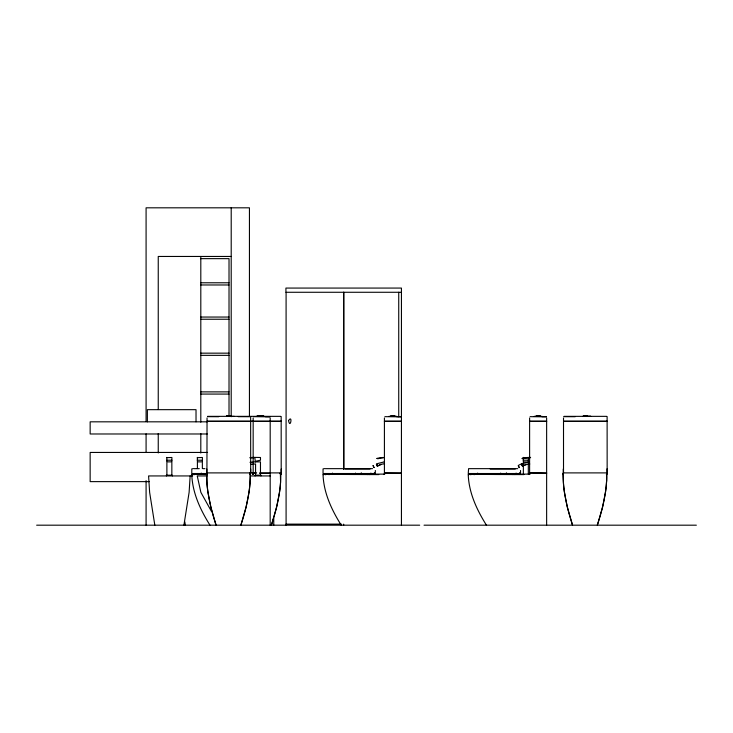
<?xml version="1.0" encoding="UTF-8"?>
<svg xmlns="http://www.w3.org/2000/svg" width="733" height="733" viewBox="0 0 733 733"><rect width="100%" height="100%" fill="white"/><g stroke="black" fill="none" stroke-linecap="round" stroke-linejoin="round"><path stroke-width="1.1" d="M166.822 457.667L171.898 457.484L171.898 461.323M197.342 457.667L202.418 457.484L202.418 461.323M206.77 473.518L206.77 469.019M523.298 457.667L528.374 457.484L528.374 461.323M529.226 461.937L521.814 463.806L522.721 465.849L528.319 463.998M563.246 473.518L563.246 469.019M263.514 415.978L257.155 416.06L258.08 415.776M583.56 415.978C593.006 415.62 580.838 415.895 584.036 415.776M227.074 415.987L230.739 415.776M257.595 415.987L263.587 415.758M280.638 473.371L280.354 472.932L280.565 482.305A99.459 99.459 0 0 1 279.621 491.751L276.625 507.099L271.375 525.185C276.845 508.455 280.959 491.073 280.821 473.381L280.766 473.371M606.777 473.381C606.273 472.373 607.061 480.591 606.521 482.305A99.459 99.459 0 0 1 605.577 491.751L602.581 507.099L597.331 525.185C602.801 508.455 606.915 491.073 606.777 473.381L606.722 473.371M260.572 416.06L262.075 415.758M391.825 416.06L393.328 415.758M260.545 416.005A1.109 0.678 -82.1 0 1 260.801 415.776L261.928 415.758M392.723 415.758L392.237 415.758L393.181 415.758M190.149 475.937L189.114 492.356L183.919 525.185M337.849 473.545L339.15 473.545M487.692 473.729L482.983 473.729L484.348 473.545M200.76 473.61L201.465 473.61M332.012 473.61L332.718 473.61M261.269 415.978L260.957 416.051M206.779 473.619L206.77 474.26M563.109 474.526L563.256 473.619M529.647 473.206L530.096 473.197M361.048 473.646L361.076 473.078M253.306 473.619L253.059 474.526L253.16 473.628M384.559 473.619L384.303 474.526L384.413 473.628M261.113 415.776L260.682 415.776M391.825 415.776L392.522 415.758L392.063 415.758A1.109 0.678 -82.1 0 0 391.798 416.005M537.023 416.06L538.526 415.758M392.494 415.776L391.349 415.721M536.547 415.721L538.379 415.758M529.858 473.371L529.51 474.526L529.611 473.628M196.371 474.425L198.157 474.618M327.624 474.425L329.401 474.618M392.237 415.776L392.906 415.758M472.822 474.425L474.608 474.618M537.921 415.758L537.454 415.767M253.655 473.197L255.716 473.151M384.898 473.197L401.437 473.381M355.056 473.582L355.862 473.646M500.254 473.582L501.06 473.646M253.261 473.371L253.655 472.932M384.513 473.371L384.898 472.932M530.096 472.932L529.638 473.381L530.096 472.895L546.635 473.381M207.045 417.947L206.908 482.305A99.441 99.441 0 0 0 207.842 491.751L210.838 507.099L216.088 525.185C210.628 508.455 206.504 491.073 206.651 473.381L206.614 473.078M563.595 472.895L563.127 473.381L563.384 482.305A99.441 99.441 0 0 0 564.318 491.751L567.315 507.099L572.565 525.185C567.104 508.455 562.981 491.073 563.127 473.381L563.595 472.895L563.31 473.371M529.473 473.967L529.822 474.306M371.741 474.224L370.165 474.114L371.741 474.224L370.733 474.508M516.939 474.224L515.363 474.114L516.939 474.224L515.931 474.508M518.625 465.244L521.401 463.879L522.547 466.234L522.253 465.739M380.977 464.181L377.761 466.151M526.175 464.181L522.959 466.151M475.424 473.729L477.916 473.61M207.118 472.895L206.651 473.381L207.118 472.895L256.66 472.895M249.999 462.303L255.579 461.863M230.602 416.051L231.087 416.06A1.118 0.898 -77.4 0 0 230.904 415.877M250.539 464.31L255.579 463.971L255.579 475.204M384.019 461.937L376.615 463.806C377.293 468.121 381.737 462.853 384.578 463.998M260.059 415.721L260.462 415.721M250.466 474.572L249.889 474.59M280.986 474.572L280.4 474.59M606.942 474.572L606.356 474.59M528.374 464.117L529.785 463.998M392.522 415.978L394.766 415.978M262.79 415.721L263.211 415.721M394.042 415.721L394.455 415.721M539.176 415.73L539.662 415.721M259.638 416.353L259.18 416.353L260.398 416.353M390.836 416.353L391.651 416.353M264.192 416.353L263.431 416.353M540.386 416.353L540.047 416.353M395.005 416.353L394.684 416.353M587.005 416.353L590.789 416.353L587.335 416.353M257.118 416.353L257.576 416.353M583.358 416.353L583.67 416.353M249.98 473.381L249.834 472.895L250.118 473.371M230.336 415.776L230.006 415.758M586.638 415.776L587.115 415.913M226.918 416.042L226.68 416.06A1.109 0.87 79.9 0 1 226.9 415.831M227.597 416.353L228.293 416.353M231.207 416.353L230.529 416.353L234.313 416.353M269.991 416.839L253.655 416.656M401.244 416.839L384.898 416.656M546.442 416.839L530.106 416.656M258.227 416.353L258.813 416.353M265.419 416.701L269.698 416.656M396.672 416.701L400.951 416.656M541.87 416.701L546.149 416.656M198.973 473.729L201.566 473.729M330.226 473.729L332.819 473.729M584.183 416.353L584.769 416.353M337.785 473.729L342.494 473.729M191.826 474.627L192.513 474.627M193.714 474.627L194.694 474.618M207.063 474.599L201.584 474.416M323.07 474.627L323.766 474.627M324.966 474.627L325.947 474.618M468.268 474.627L468.964 474.627M470.165 474.627L471.145 474.618M231.207 256.458L158.246 256.458L158.246 409.545M200.439 258.648L229.017 258.648L229.017 416.454M200.805 282.782L229.017 282.782M200.805 284.972L229.017 284.972M401.437 292.275L285.925 292.275L285.925 288.069L401.437 288.069L401.437 525.185M200.805 317.05L229.017 317.05M200.805 319.24L229.017 319.24M200.805 353.159L229.017 353.159M200.805 355.349L229.017 355.349M200.805 391.88L229.017 391.88M200.805 394.07L229.017 394.07M390.964 415.758L394.84 415.758M536.171 415.758L540.038 415.758M227.028 415.978L230.602 415.822M391.055 415.978L392.201 415.822M536.254 415.978L537.399 415.822M537.454 415.987L539.964 415.978M207.512 416.353L280.73 416.353M388.911 416.353L396.938 416.353M534.119 416.353L542.136 416.353M563.989 416.353L606.686 416.353M207.045 421.218L281.206 421.218M384.413 421.218L401.437 421.218M529.611 421.218L546.635 421.218M563.512 421.218L607.153 421.218M207.045 421.338L281.206 421.338M384.413 421.338L401.437 421.338M529.611 421.338L546.635 421.338M563.512 421.338L607.153 421.338M207.283 421.823L90.15 421.823L90.15 433.982L207.283 433.982M207.576 452.444L90.15 452.444L90.15 481.627L149.285 481.627M166.822 460.214L171.898 460.214M197.342 460.214L202.418 460.214M523.298 460.214L528.374 460.214M255.46 461.918L260.472 461.863L260.472 475.204M193.2 468.653L191.808 468.882L191.78 473.518L207.082 473.518M193.998 468.653L199.257 468.653M202.858 468.653L204.91 468.653M324.444 468.653L323.061 468.882L323.033 473.518L375.333 473.518L375.333 470.485M325.25 468.653L342.705 468.653M344.977 468.653L372.538 468.653M517.736 468.653L468.598 468.653L468.231 473.518L520.531 473.518L520.531 470.485M344.986 469.019L370.101 469.019M490.185 469.019L515.299 469.019M259.665 472.895L281.206 472.895L281.17 416.656M401.437 472.895L384.413 472.895L384.413 417.947M546.635 472.895L529.611 472.895L529.611 417.947M259.849 473.381L270.184 473.381M249.614 473.518L250.668 473.518L250.677 469.019M280.134 473.518L281.188 473.518L281.197 469.019M606.603 473.518L607.144 473.518L607.016 468.845M192.916 473.729L206.413 473.729M324.169 473.729L374.389 473.729L374.389 472.629M469.367 473.729L519.587 473.729L519.587 472.629M192.257 474.114L202.161 474.114M202.931 474.114L207.228 474.114M323.51 474.114L333.414 474.114M334.175 474.114L383.927 474.114M468.708 474.114L478.612 474.114M479.382 474.114L529.125 474.114M192.697 475.937L148.588 475.937L149.633 492.356L154.828 525.185M206.999 475.937L197.232 475.937L200.879 492.356L211.379 511.258M250.558 475.937L270.184 475.937M341.413 524.132L285.925 524.132L285.925 525.185M36.65 525.185L419.679 525.185M424.031 525.185L696.35 525.185M512.367 474.498L513.494 474.498M514.474 474.508L515.29 474.508M367.16 474.498L368.296 474.498M369.267 474.508L370.092 474.508M523.976 474.599L478.035 474.416M378.778 474.599L332.837 474.416M486.51 474.434L491.715 474.453M494.463 474.462L500.703 474.471M341.312 474.434L346.507 474.453M349.265 474.462L355.496 474.471M563.989 416.665L575.222 416.711M238.033 416.665L249.266 416.711M207.512 416.665L218.746 416.711M516.719 473.71L519.587 473.729M371.521 473.71L374.389 473.729M538.013 415.776L537.262 415.758A1.109 0.678 -82.1 0 0 536.996 416.005M478.017 473.729L477.559 473.61M587.454 416.051L587.564 416.06A1.118 0.898 -77.4 0 0 587.371 415.877M606.658 474.26L606.649 473.619M280.702 474.26L280.693 473.619M250.182 474.26L250.173 473.619M500.795 473.545L500.685 473.078M355.587 473.545L355.478 473.078M522.143 458.427L523.087 458.748A31.528 31.528 0 0 1 530.399 457.74M376.945 458.427L377.88 458.748A31.528 31.528 0 0 1 383.35 457.832M280.363 473.967L280.84 474.306M249.843 473.967L250.32 474.306M522.253 464.557L522.537 465.116M377.055 464.557L377.266 464.988M486.446 525.185C476.844 509.921 468.909 492.942 468.231 474.627M341.248 525.185C331.637 509.921 323.711 492.942 323.033 474.627M209.995 525.185C200.393 509.921 192.458 492.942 191.78 474.627M377.055 465.739L377.348 466.234L376.844 465.125M516.169 473.545L516.096 473.078M370.962 473.545L370.889 473.078M376.725 464.887L376.359 464.31M521.887 464.731L522.134 465.235M376.689 464.731L376.936 465.235M506.732 473.545L506.631 473.078M361.534 473.545L361.433 473.078M280.821 473.381L280.345 472.895L280.501 473.381M506.329 473.545L506.274 473.078M607.116 416.656L607.153 472.895L563.512 472.895L563.512 417.947M250.649 416.656L250.686 472.895M184.826 521.896L185.348 525.185M477.714 473.545L477.678 473.078M332.516 473.545L332.48 473.078M201.263 473.545L201.227 473.078M546.635 417.947L546.635 525.185M528.319 462.074L523.362 461.863L523.362 474.095M528.319 463.513L528.319 474.095M523.298 457.383L523.298 461.323M398.734 292.275L398.734 416.72M343.85 292.275L343.85 469.239M343.603 292.275L343.676 469.239M343.676 524.132L343.676 525.185M286.09 292.275L286.09 525.185M273.766 518.396L273.766 525.185M270.193 417.947L270.184 525.185M260.957 475.937L260.957 475.204L255.093 475.204L255.093 475.937M253.169 417.947L253.16 472.895M249.44 416.729L249.44 207.815L146.087 207.815L146.087 421.301M231.207 207.815L231.207 416.729M202.363 468.534L202.363 461.863L197.406 461.863L197.406 468.534M200.805 256.458L200.805 422.171M200.805 433.542L200.805 453.049M197.342 457.383L197.342 461.323M196.023 421.823L196.023 409.665L147.379 409.665L147.379 421.823M172.31 475.937L172.31 475.204L166.428 475.204L166.428 475.937M171.843 475.204L171.843 461.863L166.886 461.863L166.886 475.204M166.822 457.383L166.822 461.323M158.246 433.542L158.246 452.957M146.087 433.854L146.087 452.124M146.087 480.665L146.087 525.185M583.184 416.005A1.109 0.87 79.9 0 1 583.376 415.831M376.945 458.409A38.822 38.822 0 0 1 383.267 457.465M522.143 458.409A38.822 38.822 0 0 1 530.61 457.383M257.173 416.087A1.109 0.87 79.9 0 1 257.42 415.831M249.889 457.667A38.822 38.822 0 0 1 255.231 457.392L260.481 457.484L260.481 460.214L255.267 461.323L254.873 457.731A31.528 31.528 0 0 0 250.255 458.024M374.05 467.59L373.07 465.638L374.05 467.59M519.248 467.59L518.295 465.739L519.248 467.59M250.301 473.381L250.045 482.305A99.459 99.459 0 0 1 249.101 491.751L246.105 507.099L240.864 525.185C246.325 508.455 250.448 491.073 250.301 473.381L249.825 472.895L250.301 473.381M227.102 415.758L227.138 415.758M288.555 420.559C290.231 429.776 292.953 414.044 288.555 420.559M253.022 473.967L253.371 474.306L253.022 473.967M384.275 473.967L384.623 474.306L384.275 473.967"/></g></svg>
